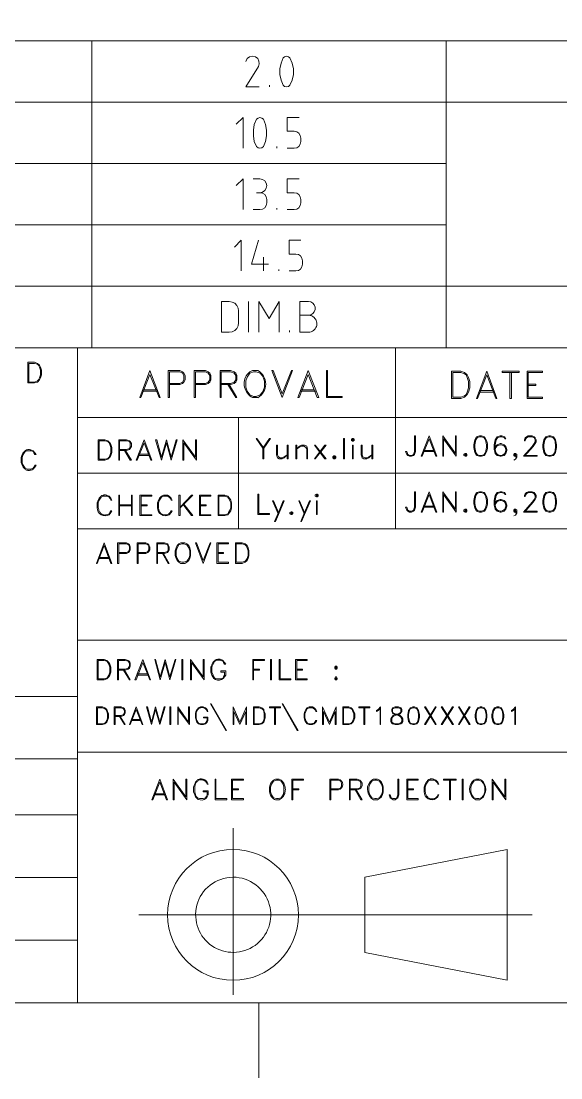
# Model space of a CAD drawing. Header units: inches. Extents: x 0 to 16.2, y 0 to 11.4.
# Drawn here: x 11.282 to 12.809, y 0.058 to 3.044 of the extents above; entities that cross this region are included whole.
import ezdxf

# ---------------------------------------------------------------- set-up
doc = ezdxf.new("R2010")
doc.units = ezdxf.units.IN
doc.header["$MEASUREMENT"] = 0
doc.layers.add('Color-7-Line_Weight-20', color=7, linetype='Continuous', lineweight=20)

msp = doc.modelspace()

# ---------------------------------------------------------------- linework, layer by layer
at = {"layer": 'Color-7-Line_Weight-20', "linetype": 'Continuous'}
for p, q in [((11.4825, 2.1208), (11.4825, 2.9883)), ((12.4842, 2.1208), (12.4842, 2.9883)), ((11.985, 2.8583), (11.985, 2.8633)), ((15.8942, 2.815), (9.8642, 2.815)), ((12.0058, 2.685), (12.0058, 2.69)), ((12.4842, 2.6417), (9.8642, 2.6417)), ((12.0058, 2.5117), (12.0058, 2.5158)), ((12.4842, 2.4683), (9.8642, 2.4683)), ((11.9675, 2.3767), (11.9675, 2.3383)), ((12.0108, 2.3383), (12.0108, 2.3425)), ((15.8942, 2.295), (9.8642, 2.295)), ((11.9258, 2.165), (11.9258, 2.2517)), ((12.095, 2.2133), (12.1017, 2.2142)), ((12.0417, 2.165), (12.0417, 2.17)), ((15.8942, 2.1208), (9.8658, 2.1208)), ((11.4417, 2.1208), (11.4417, 0.2692)), ((12.3417, 2.1208), (12.3417, 1.6092)), ((11.6283, 2.0017), (11.665, 2.0017)), ((12.0758, 2.0017), (12.1125, 2.0017)), ((11.625, 1.9983), (11.6683, 1.9983)), ((11.9367, 1.98), (11.9517, 1.98)), ((12.0725, 1.9983), (12.1167, 1.9983)), ((12.5775, 1.9958), (12.6208, 1.9958)), ((12.5808, 2), (12.6175, 2)), ((12.9392, 1.9242), (11.4417, 1.9242)), ((11.8967, 1.9242), (11.8967, 1.6092)), ((12.42, 1.8275), (12.4525, 1.8275)), ((12.4225, 1.8308), (12.45, 1.8308)), ((11.6133, 1.8167), (11.6458, 1.8167)), ((11.6158, 1.82), (11.6433, 1.82)), ((12.9392, 1.7667), (11.4417, 1.7667)), ((11.5608, 1.6767), (11.5942, 1.6767)), ((11.5608, 1.6742), (11.5942, 1.6742)), ((12.4225, 1.6733), (12.45, 1.6733)), ((12.42, 1.67), (12.4525, 1.67)), ((12.9392, 1.6092), (11.4417, 1.6092)), ((11.5, 1.5258), (11.5333, 1.5258)), ((11.5033, 1.5283), (11.5308, 1.5283)), ((12.9392, 1.2942), (11.4417, 1.2942)), ((11.61, 1.1958), (11.6433, 1.1958)), ((11.6125, 1.1992), (11.64, 1.1992)), ((11.4417, 1.1358), (9.8658, 1.1358)), ((11.5933, 1.0675), (11.6217, 1.0675)), ((11.5958, 1.07), (11.62, 1.07)), ((12.3308, 1.0625), (12.3375, 1.0583)), ((12.3517, 1.0583), (12.3592, 1.0625)), ((11.4417, 0.9592), (9.8658, 0.9592)), ((12.9392, 0.9783), (11.4417, 0.9783)), ((12.18, 0.8717), (12.1583, 0.8717)), ((11.6575, 0.8575), (11.69, 0.8575)), ((11.66, 0.86), (11.6875, 0.86)), ((11.4417, 0.8008), (9.8658, 0.8008)), ((11.4417, 0.6242), (9.8658, 0.6242)), ((11.4417, 0.4467), (9.8658, 0.4467)), ((11.9542, 0.2692), (11.9542, 0.0575))]:
    msp.add_line(p, q, dxfattribs=at)
for points in [[(15.8942, 0.2692), (15.8942, 11.1742), (0.25, 11.1742), (0.25, 0.2692)], [(12.0175, 2.8775), (12.0142, 2.8933), (12.0142, 2.9092), (12.0175, 2.925), (12.0233, 2.94), (12.0275, 2.9433), (12.0333, 2.945), (12.0383, 2.9433), (12.0425, 2.94), (12.0492, 2.925), (12.0525, 2.9092), (12.0525, 2.8933), (12.0492, 2.8775), (12.0425, 2.8633), (12.0383, 2.8592), (12.0333, 2.8583), (12.0275, 2.8592), (12.0233, 2.8633)], [(11.9417, 2.7042), (11.9392, 2.72), (11.9392, 2.7358), (11.9417, 2.7517), (11.9483, 2.7667), (11.9525, 2.77), (11.9575, 2.7717), (11.9633, 2.77), (11.9675, 2.7667), (11.9733, 2.7517), (11.9767, 2.7358), (11.9767, 2.72), (11.9733, 2.7042), (11.9675, 2.69), (11.9633, 2.6858), (11.9575, 2.685), (11.9525, 2.6858), (11.9483, 2.69)], [(11.8492, 2.165), (11.8708, 2.165), (11.8792, 2.1658), (11.8867, 2.17), (11.8925, 2.1758), (11.8958, 2.1833), (11.8975, 2.1917), (11.8975, 2.225), (11.8958, 2.2333), (11.8925, 2.2408), (11.8867, 2.2467), (11.8792, 2.25), (11.8708, 2.2517), (11.8492, 2.2517)], [(11.3008, 2.0217), (11.32, 2.0217), (11.3283, 2.0242), (11.3342, 2.03), (11.3367, 2.0358), (11.34, 2.0442), (11.34, 2.0575), (11.3367, 2.0658), (11.3342, 2.0717), (11.3283, 2.0767), (11.32, 2.08), (11.3008, 2.08)], [(11.3042, 2.0242), (11.32, 2.0242), (11.3283, 2.0275), (11.3317, 2.03), (11.3342, 2.0358), (11.3367, 2.0442), (11.3367, 2.0575), (11.3342, 2.0658), (11.3317, 2.0717), (11.3283, 2.0742), (11.32, 2.0767), (11.3042, 2.0767)], [(11.6175, 1.98), (11.6467, 2.0567), (11.6758, 1.98), (11.6725, 1.98), (11.6467, 2.0458), (11.6208, 1.98)], [(11.995, 2.0567), (12.0208, 1.9908), (12.0467, 2.0567), (12.05, 2.0567), (12.0208, 1.98), (11.9917, 2.0567)], [(12.065, 1.98), (12.0942, 2.0567), (12.1242, 1.98), (12.12, 1.98), (12.0942, 2.0458), (12.0683, 1.98)], [(12.1492, 2.0567), (12.1492, 1.9833), (12.19, 1.9833), (12.19, 1.98), (12.1458, 1.98), (12.1458, 2.0567)], [(12.5, 1.9775), (12.5258, 1.9775), (12.5367, 1.9817), (12.5442, 1.9892), (12.5475, 1.9958), (12.5517, 2.0075), (12.5517, 2.0258), (12.5475, 2.0367), (12.5442, 2.0442), (12.5367, 2.0508), (12.5258, 2.055), (12.5, 2.055)], [(12.5033, 1.9817), (12.5258, 1.9817), (12.5367, 1.985), (12.5408, 1.9892), (12.5442, 1.9958), (12.5475, 2.0075), (12.5475, 2.0258), (12.5442, 2.0367), (12.5408, 2.0442), (12.5367, 2.0475), (12.5258, 2.0508), (12.5033, 2.0508)], [(12.57, 1.9775), (12.5992, 2.055), (12.6283, 1.9775), (12.625, 1.9775), (12.5992, 2.0442), (12.5733, 1.9775)], [(12.6908, 2.055), (12.6908, 2.0508), (12.6433, 2.0508), (12.6433, 2.055)], [(12.7567, 2.055), (12.7133, 2.055), (12.7133, 1.9775), (12.7567, 1.9775), (12.7567, 1.9817), (12.7167, 1.9817), (12.7167, 2.0508), (12.7567, 2.0508)], [(11.5, 1.8033), (11.5192, 1.8033), (11.5275, 1.8058), (11.5333, 1.8117), (11.5358, 1.8167), (11.5392, 1.825), (11.5392, 1.8392), (11.5358, 1.8475), (11.5333, 1.8525), (11.5275, 1.8583), (11.5192, 1.8608), (11.5, 1.8608)], [(11.5033, 1.8058), (11.5192, 1.8058), (11.5275, 1.8083), (11.5308, 1.8117), (11.5333, 1.8167), (11.5358, 1.825), (11.5358, 1.8392), (11.5333, 1.8475), (11.5308, 1.8525), (11.5275, 1.8558), (11.5192, 1.8583), (11.5033, 1.8583)], [(11.6075, 1.8033), (11.63, 1.8608), (11.6517, 1.8033), (11.6492, 1.8033), (11.63, 1.8525), (11.61, 1.8033)], [(11.6658, 1.8608), (11.6792, 1.8117), (11.6933, 1.8608), (11.7067, 1.8117), (11.7208, 1.8608), (11.7233, 1.8608), (11.7067, 1.8033), (11.6933, 1.8525), (11.6792, 1.8033), (11.6625, 1.8608)], [(11.74, 1.8033), (11.74, 1.8608), (11.7758, 1.8117), (11.7758, 1.8608), (11.7783, 1.8608), (11.7783, 1.8033), (11.7425, 1.8525), (11.7425, 1.8033)], [(11.9683, 1.8075), (11.9683, 1.8375), (11.9875, 1.865), (11.985, 1.865), (11.9658, 1.8375), (11.9658, 1.8075)], [(12.1942, 1.8075), (12.1967, 1.8075), (12.1967, 1.865), (12.1942, 1.865)], [(12.2167, 1.8625), (12.2167, 1.8592), (12.2192, 1.8567), (12.2217, 1.8567), (12.2242, 1.8592), (12.2242, 1.8625), (12.2217, 1.865), (12.2192, 1.865)], [(12.2217, 1.8592), (12.2217, 1.8625), (12.2192, 1.8625), (12.2192, 1.8592)], [(12.395, 1.8275), (12.3925, 1.8192), (12.3867, 1.8167), (12.3808, 1.8167), (12.3758, 1.8192), (12.3733, 1.8275), (12.37, 1.8275), (12.3733, 1.8192), (12.3758, 1.8167), (12.3808, 1.8142), (12.3867, 1.8142), (12.3925, 1.8167), (12.395, 1.8192), (12.3975, 1.8275), (12.3975, 1.8717), (12.395, 1.8717)], [(12.4142, 1.8142), (12.4367, 1.8717), (12.4583, 1.8142), (12.4558, 1.8142), (12.4367, 1.8633), (12.4167, 1.8142)], [(12.475, 1.8142), (12.475, 1.8717), (12.5108, 1.8225), (12.5108, 1.8717), (12.5133, 1.8717), (12.5133, 1.8142), (12.4775, 1.8633), (12.4775, 1.8142)], [(12.78, 1.8717), (12.775, 1.8717), (12.7667, 1.8692), (12.7608, 1.8608), (12.7583, 1.8467), (12.7583, 1.8392), (12.7608, 1.825), (12.7667, 1.8167), (12.775, 1.8142), (12.78, 1.8142), (12.7883, 1.8167), (12.7942, 1.825), (12.7967, 1.8392), (12.7967, 1.8467), (12.7942, 1.8608), (12.7883, 1.8692)], [(11.3242, 1.7892), (11.3208, 1.7833), (11.3158, 1.7775), (11.3132, 1.7762), (11.3106, 1.7753), (11.3082, 1.7746), (11.3058, 1.7743), (11.3036, 1.7742), (11.3014, 1.7743), (11.2994, 1.7747), (11.2975, 1.7754), (11.2957, 1.7762), (11.294, 1.7773), (11.2923, 1.7786), (11.2908, 1.78), (11.2894, 1.7816), (11.2881, 1.7834), (11.2869, 1.7853), (11.2858, 1.7874), (11.2849, 1.7896), (11.284, 1.7918), (11.2832, 1.7942), (11.2825, 1.7967), (11.2825, 1.8108), (11.285, 1.8192), (11.2861, 1.821), (11.2872, 1.8228), (11.2883, 1.8244), (11.2895, 1.826), (11.2907, 1.8273), (11.292, 1.8286), (11.2934, 1.8297), (11.2948, 1.8307), (11.2962, 1.8315), (11.2977, 1.8322), (11.2992, 1.8327), (11.3009, 1.8331), (11.3025, 1.8333), (11.3042, 1.8333), (11.306, 1.8332), (11.3079, 1.8329), (11.3098, 1.8325), (11.3117, 1.8318), (11.3137, 1.831), (11.3158, 1.83), (11.3208, 1.8242), (11.3242, 1.8192), (11.3208, 1.8192), (11.3183, 1.8242), (11.3158, 1.8275), (11.31, 1.83), (11.2992, 1.83), (11.2933, 1.8275), (11.2883, 1.8192), (11.285, 1.8108), (11.285, 1.7967), (11.2883, 1.7892), (11.2933, 1.7808), (11.2992, 1.7775), (11.31, 1.7775), (11.3158, 1.7808), (11.3183, 1.7833), (11.3208, 1.7892)], [(12.0042, 1.8183), (12.0075, 1.81), (12.0125, 1.8075), (12.0208, 1.8075), (12.0267, 1.81), (12.035, 1.8183), (12.0267, 1.8125), (12.0208, 1.81), (12.015, 1.81), (12.01, 1.8125), (12.0075, 1.8183), (12.0075, 1.8458), (12.0042, 1.8458)], [(12.035, 1.8075), (12.0375, 1.8075), (12.0375, 1.8458), (12.035, 1.8458)], [(12.0592, 1.8075), (12.0625, 1.8075), (12.0625, 1.8458), (12.0592, 1.8458)], [(12.0925, 1.8075), (12.09, 1.8075), (12.09, 1.835), (12.0867, 1.84), (12.0817, 1.8433), (12.0758, 1.8433), (12.07, 1.84), (12.0625, 1.835), (12.07, 1.8433), (12.0758, 1.8458), (12.0842, 1.8458), (12.09, 1.8433), (12.0925, 1.835)], [(12.1417, 1.8075), (12.145, 1.8075), (12.1142, 1.8458), (12.1117, 1.8458)], [(12.1417, 1.8458), (12.1117, 1.8075), (12.1142, 1.8075), (12.145, 1.8458)], [(12.2192, 1.8075), (12.2217, 1.8075), (12.2217, 1.8458), (12.2192, 1.8458)], [(12.2442, 1.8183), (12.2467, 1.81), (12.2517, 1.8075), (12.26, 1.8075), (12.2658, 1.81), (12.2742, 1.8183), (12.2658, 1.8125), (12.26, 1.81), (12.255, 1.81), (12.2492, 1.8125), (12.2467, 1.8183), (12.2467, 1.8458), (12.2442, 1.8458)], [(12.2742, 1.8075), (12.2767, 1.8075), (12.2767, 1.8458), (12.2742, 1.8458)], [(12.535, 1.8192), (12.535, 1.8167), (12.5383, 1.8142), (12.5408, 1.8142), (12.5433, 1.8167), (12.5433, 1.8192), (12.5408, 1.8225), (12.5383, 1.8225)], [(12.1642, 1.8125), (12.1642, 1.81), (12.1667, 1.8075), (12.1692, 1.8075), (12.1725, 1.81), (12.1725, 1.8125), (12.1692, 1.8158), (12.1667, 1.8158)], [(12.1692, 1.81), (12.1692, 1.8125), (12.1667, 1.8125), (12.1667, 1.81)], [(12.5408, 1.8167), (12.5408, 1.8192), (12.5383, 1.8192), (12.5383, 1.8167)], [(12.6808, 1.8167), (12.6808, 1.8192), (12.6783, 1.8192), (12.6783, 1.8167)], [(11.5583, 1.6467), (11.5608, 1.6467), (11.5608, 1.7042), (11.5583, 1.7042)], [(11.5942, 1.6467), (11.5967, 1.6467), (11.5967, 1.7042), (11.5942, 1.7042)], [(11.6517, 1.7042), (11.6183, 1.7042), (11.6183, 1.6467), (11.6517, 1.6467), (11.6517, 1.6492), (11.6217, 1.6492), (11.6217, 1.7017), (11.6517, 1.7017)], [(11.7283, 1.6467), (11.7317, 1.6467), (11.7317, 1.7042), (11.7283, 1.7042)], [(11.8192, 1.7042), (11.7867, 1.7042), (11.7867, 1.6467), (11.8192, 1.6467), (11.8192, 1.6492), (11.7892, 1.6492), (11.7892, 1.7017), (11.8192, 1.7017)], [(11.8392, 1.6467), (11.8583, 1.6467), (11.8667, 1.6492), (11.8717, 1.655), (11.875, 1.66), (11.8775, 1.6683), (11.8775, 1.6825), (11.875, 1.69), (11.8717, 1.6958), (11.8667, 1.7017), (11.8583, 1.7042), (11.8392, 1.7042)], [(11.955, 1.7075), (11.955, 1.6525), (11.985, 1.6525), (11.985, 1.65), (11.9517, 1.65), (11.9517, 1.7075)], [(12.1142, 1.705), (12.1142, 1.7017), (12.1175, 1.6992), (12.12, 1.6992), (12.1225, 1.7017), (12.1225, 1.705), (12.12, 1.7075), (12.1175, 1.7075)], [(12.12, 1.7017), (12.12, 1.705), (12.1175, 1.705), (12.1175, 1.7017)], [(12.395, 1.67), (12.3925, 1.6617), (12.3867, 1.6592), (12.3808, 1.6592), (12.3758, 1.6617), (12.3733, 1.67), (12.37, 1.67), (12.3733, 1.6617), (12.3758, 1.6592), (12.3808, 1.6567), (12.3867, 1.6567), (12.3925, 1.6592), (12.395, 1.6617), (12.3975, 1.67), (12.3975, 1.7142), (12.395, 1.7142)], [(12.4142, 1.6567), (12.4367, 1.7142), (12.4583, 1.6567), (12.4558, 1.6567), (12.4367, 1.7058), (12.4167, 1.6567)], [(12.475, 1.6567), (12.475, 1.7142), (12.5108, 1.665), (12.5108, 1.7142), (12.5133, 1.7142), (12.5133, 1.6567), (12.4775, 1.7058), (12.4775, 1.6567)], [(12.78, 1.7142), (12.775, 1.7142), (12.7667, 1.7117), (12.7608, 1.7033), (12.7583, 1.6892), (12.7583, 1.6808), (12.7608, 1.6675), (12.7667, 1.6592), (12.775, 1.6567), (12.78, 1.6567), (12.7883, 1.6592), (12.7942, 1.6675), (12.7967, 1.6808), (12.7967, 1.6892), (12.7942, 1.7033), (12.7883, 1.7117)], [(11.8417, 1.6492), (11.8583, 1.6492), (11.8667, 1.6517), (11.8692, 1.655), (11.8717, 1.66), (11.875, 1.6683), (11.875, 1.6825), (11.8717, 1.69), (11.8692, 1.6958), (11.8667, 1.6983), (11.8583, 1.7017), (11.8417, 1.7017)], [(12.1175, 1.65), (12.12, 1.65), (12.12, 1.6883), (12.1175, 1.6883)], [(12.0425, 1.655), (12.0425, 1.6525), (12.0458, 1.65), (12.0483, 1.65), (12.0508, 1.6525), (12.0508, 1.655), (12.0483, 1.6575), (12.0458, 1.6575)], [(12.0483, 1.6525), (12.0483, 1.655), (12.0458, 1.655), (12.0458, 1.6525)], [(12.535, 1.6617), (12.535, 1.6592), (12.5383, 1.6567), (12.5408, 1.6567), (12.5433, 1.6592), (12.5433, 1.6617), (12.5408, 1.665), (12.5383, 1.665)], [(12.5408, 1.6592), (12.5408, 1.6617), (12.5383, 1.6617), (12.5383, 1.6592)], [(12.6808, 1.6592), (12.6808, 1.6617), (12.6783, 1.6617), (12.6783, 1.6592)], [(11.495, 1.5117), (11.5167, 1.57), (11.5392, 1.5117), (11.5358, 1.5117), (11.5167, 1.5617), (11.4975, 1.5117)], [(11.7283, 1.5667), (11.7233, 1.5617), (11.7208, 1.5558), (11.7175, 1.5475), (11.7175, 1.5342), (11.7208, 1.5258), (11.7233, 1.52), (11.7283, 1.515), (11.7342, 1.5117), (11.745, 1.5117), (11.7508, 1.515), (11.7567, 1.52), (11.7592, 1.5258), (11.7617, 1.5342), (11.7617, 1.5475), (11.7592, 1.5558), (11.7567, 1.5617), (11.7508, 1.5667), (11.745, 1.57), (11.7342, 1.57)], [(11.7592, 1.5475), (11.7567, 1.5558), (11.7508, 1.5642), (11.7425, 1.5667), (11.7367, 1.5667), (11.7283, 1.5642), (11.7233, 1.5558), (11.7208, 1.5475), (11.7208, 1.5342), (11.7233, 1.5258), (11.7283, 1.5175), (11.7367, 1.515), (11.7425, 1.515), (11.7508, 1.5175), (11.7567, 1.5258), (11.7592, 1.5342)], [(11.7783, 1.57), (11.7975, 1.52), (11.8167, 1.57), (11.8192, 1.57), (11.7975, 1.5117), (11.7758, 1.57)], [(11.8692, 1.57), (11.8358, 1.57), (11.8358, 1.5117), (11.8692, 1.5117), (11.8692, 1.515), (11.8392, 1.515), (11.8392, 1.5667), (11.8692, 1.5667)], [(11.8883, 1.5117), (11.9075, 1.5117), (11.9158, 1.515), (11.9217, 1.52), (11.9242, 1.5258), (11.9267, 1.5342), (11.9267, 1.5475), (11.9242, 1.5558), (11.9217, 1.5617), (11.9158, 1.5667), (11.9075, 1.57), (11.8883, 1.57)], [(11.8908, 1.515), (11.9075, 1.515), (11.9158, 1.5175), (11.9183, 1.52), (11.9217, 1.5258), (11.9242, 1.5342), (11.9242, 1.5475), (11.9217, 1.5558), (11.9183, 1.5617), (11.9158, 1.5642), (11.9075, 1.5667), (11.8908, 1.5667)], [(11.4975, 1.1825), (11.5167, 1.1825), (11.525, 1.185), (11.53, 1.1908), (11.5333, 1.1958), (11.5358, 1.2042), (11.5358, 1.2183), (11.5333, 1.2267), (11.53, 1.2317), (11.525, 1.2375), (11.5167, 1.24), (11.4975, 1.24)], [(11.5, 1.185), (11.5167, 1.185), (11.525, 1.1875), (11.5275, 1.1908), (11.53, 1.1958), (11.5333, 1.2042), (11.5333, 1.2183), (11.53, 1.2267), (11.5275, 1.2317), (11.525, 1.235), (11.5167, 1.2375), (11.5, 1.2375)], [(11.6042, 1.1825), (11.6267, 1.24), (11.6483, 1.1825), (11.6458, 1.1825), (11.6267, 1.2317), (11.6075, 1.1825)], [(11.6625, 1.24), (11.6758, 1.1908), (11.69, 1.24), (11.7033, 1.1908), (11.7175, 1.24), (11.72, 1.24), (11.7033, 1.1825), (11.69, 1.2317), (11.6758, 1.1825), (11.66, 1.24)], [(11.7367, 1.1825), (11.7392, 1.1825), (11.7392, 1.24), (11.7367, 1.24)], [(11.7617, 1.1825), (11.7617, 1.24), (11.7975, 1.1908), (11.7975, 1.24), (11.8, 1.24), (11.8, 1.1825), (11.7642, 1.2317), (11.7642, 1.1825)], [(11.9375, 1.1825), (11.9375, 1.24), (11.9708, 1.24), (11.9708, 1.2375), (11.94, 1.2375), (11.94, 1.1825)], [(11.9875, 1.1825), (11.99, 1.1825), (11.99, 1.24), (11.9875, 1.24)], [(12.015, 1.24), (12.015, 1.185), (12.045, 1.185), (12.045, 1.1825), (12.0117, 1.1825), (12.0117, 1.24)], [(12.0917, 1.24), (12.0583, 1.24), (12.0583, 1.1825), (12.0917, 1.1825), (12.0917, 1.185), (12.0617, 1.185), (12.0617, 1.2375), (12.0917, 1.2375)], [(12.1692, 1.2183), (12.1692, 1.215), (12.1717, 1.2125), (12.1742, 1.2125), (12.1767, 1.215), (12.1767, 1.2183), (12.1742, 1.2208), (12.1717, 1.2208)], [(12.1742, 1.215), (12.1742, 1.2183), (12.1717, 1.2183), (12.1717, 1.215)], [(12.1692, 1.1875), (12.1692, 1.185), (12.1717, 1.1825), (12.1742, 1.1825), (12.1767, 1.185), (12.1767, 1.1875), (12.1742, 1.1908), (12.1717, 1.1908)], [(12.1742, 1.185), (12.1742, 1.1875), (12.1717, 1.1875), (12.1717, 1.185)], [(11.4958, 1.0558), (11.5125, 1.0558), (11.5192, 1.0583), (11.5242, 1.0625), (11.5267, 1.0675), (11.5292, 1.075), (11.5292, 1.0867), (11.5267, 1.0933), (11.5242, 1.0983), (11.5192, 1.1033), (11.5125, 1.1058), (11.4958, 1.1058)], [(11.5883, 1.0558), (11.6075, 1.1058), (11.6267, 1.0558), (11.6242, 1.0558), (11.6075, 1.0983), (11.5908, 1.0558)], [(11.6392, 1.1058), (11.6508, 1.0625), (11.6625, 1.1058), (11.6742, 1.0625), (11.6867, 1.1058), (11.6892, 1.1058), (11.6742, 1.0558), (11.6625, 1.0983), (11.6508, 1.0558), (11.6367, 1.1058)], [(11.7033, 1.0558), (11.7058, 1.0558), (11.7058, 1.1058), (11.7033, 1.1058)], [(11.725, 1.0558), (11.725, 1.1058), (11.7558, 1.0625), (11.7558, 1.1058), (11.7583, 1.1058), (11.7583, 1.0558), (11.7267, 1.0983), (11.7267, 1.0558)], [(11.7983, 1.0767), (11.7983, 1.075), (11.8083, 1.075), (11.8083, 1.0675), (11.8058, 1.0625), (11.8033, 1.06), (11.7983, 1.0583), (11.7892, 1.0583), (11.7842, 1.06), (11.7817, 1.0625), (11.7792, 1.0675), (11.7775, 1.075), (11.7775, 1.0867), (11.7778, 1.0888), (11.7782, 1.0908), (11.7788, 1.0927), (11.7795, 1.0944), (11.7803, 1.0961), (11.7813, 1.0976), (11.7823, 1.099), (11.7835, 1.1002), (11.7848, 1.1013), (11.7862, 1.1022), (11.7876, 1.1029), (11.7892, 1.1035), (11.7908, 1.1038), (11.7924, 1.104), (11.7942, 1.104), (11.7959, 1.1038), (11.7977, 1.1034), (11.7996, 1.1028), (11.8014, 1.1019), (11.8033, 1.1008), (11.8058, 1.0983), (11.8083, 1.0933), (11.8108, 1.0933), (11.8083, 1.0983), (11.8033, 1.1033), (11.8011, 1.1045), (11.799, 1.1054), (11.7969, 1.1061), (11.7949, 1.1064), (11.793, 1.1065), (11.7911, 1.1064), (11.7894, 1.106), (11.7877, 1.1055), (11.7861, 1.1047), (11.7846, 1.1037), (11.7832, 1.1026), (11.7819, 1.1013), (11.7807, 1.0998), (11.7796, 1.0983), (11.7786, 1.0966), (11.7777, 1.0947), (11.7768, 1.0928), (11.7761, 1.0908), (11.7755, 1.0888), (11.775, 1.0867), (11.775, 1.075), (11.7792, 1.0625), (11.7842, 1.0583), (11.7892, 1.0558), (11.7983, 1.0558), (11.8033, 1.0583), (11.8083, 1.0625), (11.8108, 1.0675), (11.8108, 1.0767)], [(11.8633, 1.0392), (11.82, 1.115), (11.8175, 1.115), (11.8608, 1.0392)], [(11.8817, 1.0558), (11.8817, 1.1058), (11.9008, 1.0625), (11.92, 1.1058), (11.92, 1.0558), (11.9175, 1.0558), (11.9175, 1.0933), (11.9008, 1.0558), (11.8842, 1.0933), (11.8842, 1.0558)], [(11.9392, 1.0558), (11.9558, 1.0558), (11.9633, 1.0583), (11.9683, 1.0625), (11.9725, 1.075), (11.9725, 1.0867), (11.97, 1.0933), (11.9683, 1.0983), (11.9633, 1.1033), (11.9558, 1.1058), (11.9392, 1.1058)], [(12.0158, 1.1058), (12.0158, 1.1033), (11.985, 1.1033), (11.985, 1.1058)], [(12.0658, 1.0392), (12.0225, 1.115), (12.0208, 1.115), (12.0633, 1.0392)], [(12.1158, 1.0933), (12.1133, 1.0983), (12.1108, 1.1008), (12.1067, 1.1033), (12.0967, 1.1033), (12.0917, 1.1008), (12.0875, 1.0933), (12.085, 1.0867), (12.085, 1.075), (12.0856, 1.0727), (12.0862, 1.0706), (12.0869, 1.0686), (12.0876, 1.0668), (12.0883, 1.0652), (12.0891, 1.0637), (12.09, 1.0624), (12.091, 1.0612), (12.092, 1.0602), (12.0931, 1.0594), (12.0944, 1.0587), (12.0957, 1.0582), (12.0971, 1.0578), (12.0987, 1.0577), (12.1004, 1.0576), (12.1022, 1.0578), (12.1041, 1.0581), (12.1062, 1.0586), (12.1084, 1.0592), (12.1108, 1.06), (12.1133, 1.0625), (12.1158, 1.0675), (12.1183, 1.0675), (12.1158, 1.0625), (12.1108, 1.0583), (12.1067, 1.0558), (12.0967, 1.0558), (12.0917, 1.0583), (12.0875, 1.0625), (12.085, 1.0675), (12.0825, 1.075), (12.0825, 1.0867), (12.085, 1.0933), (12.0875, 1.0983), (12.0917, 1.1033), (12.0967, 1.1058), (12.1067, 1.1058), (12.1108, 1.1033), (12.1158, 1.0983), (12.1183, 1.0933)], [(12.135, 1.0558), (12.135, 1.1058), (12.1542, 1.0625), (12.1733, 1.1058), (12.1733, 1.0558), (12.1708, 1.0558), (12.1708, 1.0933), (12.1542, 1.0558), (12.1375, 1.0933), (12.1375, 1.0558)], [(12.1925, 1.0558), (12.2092, 1.0558), (12.2158, 1.0583), (12.2208, 1.0625), (12.2233, 1.0675), (12.2258, 1.075), (12.2258, 1.0867), (12.2233, 1.0933), (12.2208, 1.0983), (12.2158, 1.1033), (12.2092, 1.1058), (12.1925, 1.1058)], [(12.2683, 1.1058), (12.2683, 1.1033), (12.2375, 1.1033), (12.2375, 1.1058)], [(12.2992, 1.0558), (12.2975, 1.0558), (12.2975, 1.1008), (12.2925, 1.0958), (12.2875, 1.0933), (12.2875, 1.0958), (12.2925, 1.0983), (12.2992, 1.1058)], [(12.4017, 1.1033), (12.395, 1.1058), (12.39, 1.1058), (12.3833, 1.1033), (12.3783, 1.0958), (12.3758, 1.0842), (12.3758, 1.0767), (12.3783, 1.065), (12.3833, 1.0583), (12.39, 1.0558), (12.395, 1.0558), (12.4017, 1.0583), (12.4067, 1.065), (12.4092, 1.0767), (12.4092, 1.0842), (12.4067, 1.0958)], [(12.4542, 1.0558), (12.4567, 1.0558), (12.4258, 1.1058), (12.4233, 1.1058)], [(12.4542, 1.1058), (12.4233, 1.0558), (12.4258, 1.0558), (12.4567, 1.1058)], [(12.5025, 1.0558), (12.505, 1.0558), (12.4733, 1.1058), (12.4708, 1.1058)], [(12.5025, 1.1058), (12.4708, 1.0558), (12.4733, 1.0558), (12.505, 1.1058)], [(12.55, 1.0558), (12.5525, 1.0558), (12.5217, 1.1058), (12.5192, 1.1058)], [(12.55, 1.1058), (12.5192, 1.0558), (12.5217, 1.0558), (12.5525, 1.1058)], [(12.5925, 1.1033), (12.5858, 1.1058), (12.5808, 1.1058), (12.5742, 1.1033), (12.5692, 1.0958), (12.5667, 1.0842), (12.5667, 1.0767), (12.5692, 1.065), (12.5742, 1.0583), (12.5808, 1.0558), (12.5858, 1.0558), (12.5925, 1.0583), (12.5975, 1.065), (12.6, 1.0767), (12.6, 1.0842), (12.5975, 1.0958)], [(12.6408, 1.1033), (12.6333, 1.1058), (12.6283, 1.1058), (12.6217, 1.1033), (12.6167, 1.0958), (12.6142, 1.0842), (12.6142, 1.0767), (12.6167, 1.065), (12.6217, 1.0583), (12.6283, 1.0558), (12.6333, 1.0558), (12.6408, 1.0583), (12.645, 1.065), (12.6475, 1.0767), (12.6475, 1.0842), (12.645, 1.0958)], [(12.6808, 1.0558), (12.6792, 1.0558), (12.6792, 1.1008), (12.6742, 1.0958), (12.6692, 1.0933), (12.6692, 1.0958), (12.6742, 1.0983), (12.6808, 1.1058)], [(11.4983, 1.0583), (11.5125, 1.0583), (11.5192, 1.06), (11.5217, 1.0625), (11.5242, 1.0675), (11.5267, 1.075), (11.5267, 1.0867), (11.5242, 1.0933), (11.5217, 1.0983), (11.5192, 1.1008), (11.5125, 1.1033), (11.4983, 1.1033)], [(11.9417, 1.0583), (11.9558, 1.0583), (11.9633, 1.06), (11.9658, 1.0625), (11.9683, 1.0675), (11.97, 1.075), (11.97, 1.0867), (11.9683, 1.0933), (11.9658, 1.0983), (11.9633, 1.1008), (11.9558, 1.1033), (11.9417, 1.1033)], [(12.1942, 1.0583), (12.2092, 1.0583), (12.2158, 1.06), (12.2183, 1.0625), (12.2208, 1.0675), (12.2233, 1.075), (12.2233, 1.0867), (12.2208, 1.0933), (12.2183, 1.0983), (12.2158, 1.1008), (12.2092, 1.1033), (12.1942, 1.1033)], [(11.6517, 0.8433), (11.6742, 0.9017), (11.6958, 0.8433), (11.6933, 0.8433), (11.6742, 0.8933), (11.655, 0.8433)], [(11.7125, 0.8433), (11.7125, 0.9017), (11.7483, 0.8517), (11.7483, 0.9017), (11.7508, 0.9017), (11.7508, 0.8433), (11.715, 0.8933), (11.715, 0.8433)], [(11.8333, 0.9017), (11.8333, 0.8467), (11.8642, 0.8467), (11.8642, 0.8433), (11.8308, 0.8433), (11.8308, 0.9017)], [(11.9108, 0.9017), (11.8775, 0.9017), (11.8775, 0.8433), (11.9108, 0.8433), (11.9108, 0.8467), (11.88, 0.8467), (11.88, 0.8992), (11.9108, 0.8992)], [(12.0258, 0.8792), (12.0233, 0.8875), (12.0175, 0.8958), (12.01, 0.8992), (12.0042, 0.8992), (11.9958, 0.8958), (11.99, 0.8875), (11.9875, 0.8792), (11.9875, 0.8658), (11.99, 0.8575), (11.9958, 0.8492), (12.0042, 0.8467), (12.01, 0.8467), (12.0175, 0.8492), (12.0233, 0.8575), (12.0258, 0.8658)], [(12.0483, 0.8433), (12.0483, 0.9017), (12.0808, 0.9017), (12.0808, 0.8992), (12.0508, 0.8992), (12.0508, 0.8433)], [(12.2875, 0.8992), (12.2825, 0.8992), (12.2742, 0.8958), (12.2683, 0.8875), (12.2658, 0.8792), (12.2658, 0.8658), (12.2683, 0.8575), (12.2742, 0.8492), (12.2825, 0.8467), (12.2875, 0.8467), (12.2958, 0.8492), (12.3017, 0.8575), (12.3042, 0.8658), (12.3042, 0.8792), (12.3017, 0.8875), (12.2958, 0.8958)], [(12.3483, 0.8575), (12.345, 0.8492), (12.34, 0.8467), (12.3342, 0.8467), (12.3292, 0.8492), (12.3258, 0.8575), (12.3233, 0.8575), (12.3258, 0.8492), (12.3292, 0.8467), (12.3342, 0.8433), (12.34, 0.8433), (12.345, 0.8467), (12.3483, 0.8492), (12.3508, 0.8575), (12.3508, 0.9017), (12.3483, 0.9017)], [(12.4058, 0.9017), (12.3733, 0.9017), (12.3733, 0.8433), (12.4058, 0.8433), (12.4058, 0.8467), (12.3758, 0.8467), (12.3758, 0.8992), (12.4058, 0.8992)], [(12.5133, 0.9017), (12.5133, 0.8992), (12.4775, 0.8992), (12.4775, 0.9017)], [(12.53, 0.8433), (12.5325, 0.8433), (12.5325, 0.9017), (12.53, 0.9017)], [(12.615, 0.8433), (12.615, 0.9017), (12.6508, 0.8517), (12.6508, 0.9017), (12.6533, 0.9017), (12.6533, 0.8433), (12.6175, 0.8933), (12.6175, 0.8433)], [(12.6575, 0.5183), (12.6575, 0.3333), (12.2542, 0.4117), (12.2542, 0.625), (12.6575, 0.7033)]]:
    msp.add_lwpolyline(points, close=True, dxfattribs=at)
for points in [[(15.8942, 2.9883), (9.8642, 2.9883), (9.8642, 2.1208), (9.8642, 0.2692)], [(11.9558, 2.8583), (11.9175, 2.8583), (11.9533, 2.9158), (11.9558, 2.9233), (11.955, 2.9308), (11.9517, 2.9383), (11.945, 2.9433), (11.9367, 2.945), (11.9283, 2.9433), (11.9217, 2.9383), (11.9175, 2.93)], [(11.8908, 2.7525), (11.91, 2.7717), (11.91, 2.685)], [(12.0683, 2.7717), (12.035, 2.7717), (12.035, 2.7333), (12.0542, 2.7333), (12.0617, 2.7317), (12.0675, 2.7275), (12.0717, 2.7208), (12.0733, 2.7133), (12.0733, 2.7042), (12.0717, 2.6967), (12.0675, 2.69), (12.0617, 2.6858), (12.0542, 2.685), (12.035, 2.685)], [(11.8908, 2.5792), (11.91, 2.5983), (11.91, 2.5117)], [(11.9483, 2.5592), (11.9575, 2.5592), (11.965, 2.5608), (11.9717, 2.565), (11.9758, 2.5717), (11.9775, 2.5792), (11.9758, 2.5858), (11.9717, 2.5925), (11.965, 2.5967), (11.9575, 2.5983), (11.9383, 2.5983)], [(12.0683, 2.5983), (12.035, 2.5983), (12.035, 2.5592), (12.0542, 2.5592), (12.0617, 2.5583), (12.0675, 2.5542), (12.0717, 2.5475), (12.0733, 2.54), (12.0733, 2.5308), (12.0717, 2.5233), (12.0675, 2.5167), (12.0617, 2.5125), (12.0542, 2.5117), (12.035, 2.5117)], [(11.9575, 2.5592), (11.965, 2.5583), (11.9717, 2.5542), (11.9758, 2.5475), (11.9775, 2.54), (11.9775, 2.5308), (11.9758, 2.5233), (11.9717, 2.5167), (11.965, 2.5125), (11.9575, 2.5117), (11.9383, 2.5117)], [(11.8858, 2.405), (11.905, 2.425), (11.905, 2.3383)], [(11.9533, 2.425), (11.9342, 2.3575), (11.9817, 2.3575)], [(12.0733, 2.425), (12.04, 2.425), (12.04, 2.3858), (12.0592, 2.3858), (12.0667, 2.385), (12.0725, 2.3808), (12.0767, 2.3742), (12.0783, 2.3667), (12.0783, 2.3575), (12.0767, 2.35), (12.0725, 2.3433), (12.0667, 2.3392), (12.0592, 2.3383), (12.04, 2.3383)], [(11.955, 2.165), (11.955, 2.2517), (11.9842, 2.2033), (12.0125, 2.2517), (12.0125, 2.165)], [(12.095, 2.2517), (12.0708, 2.2517), (12.0708, 2.165), (12.095, 2.165), (12.0992, 2.1654), (12.103, 2.1664), (12.1064, 2.1679), (12.1095, 2.1698), (12.1121, 2.1722), (12.1143, 2.1749), (12.1161, 2.1778), (12.1174, 2.181), (12.1183, 2.1843), (12.1187, 2.1877), (12.1187, 2.1911), (12.1181, 2.1945), (12.1171, 2.1978), (12.1155, 2.201), (12.1135, 2.2039), (12.1109, 2.2066), (12.1077, 2.2089), (12.1041, 2.2109), (12.0998, 2.2124), (12.095, 2.2133), (12.0708, 2.2133)], [(11.7017, 2.0167), (11.7308, 2.0167), (11.7383, 2.02), (11.7425, 2.0242), (11.7458, 2.0308), (11.7458, 2.0425), (11.7425, 2.0492), (11.7383, 2.0533), (11.7308, 2.0567), (11.6983, 2.0567), (11.6983, 1.98), (11.7017, 1.98), (11.7017, 2.0533), (11.7308, 2.0533), (11.7383, 2.0492), (11.7425, 2.0425), (11.7425, 2.0308), (11.7383, 2.0242), (11.7308, 2.02), (11.7017, 2.02)], [(11.775, 2.0167), (11.8042, 2.0167), (11.8117, 2.02), (11.8158, 2.0242), (11.8192, 2.0308), (11.8192, 2.0425), (11.8158, 2.0492), (11.8117, 2.0533), (11.8042, 2.0567), (11.7717, 2.0567), (11.7717, 1.98), (11.775, 1.98), (11.775, 2.0533), (11.8042, 2.0533), (11.8117, 2.0492), (11.8158, 2.0425), (11.8158, 2.0308), (11.8117, 2.0242), (11.8042, 2.02), (11.775, 2.02)], [(11.8483, 2.0167), (11.8742, 2.0167), (11.885, 2.02), (11.8892, 2.0242), (11.8925, 2.0308), (11.8925, 2.0425), (11.8892, 2.0492), (11.885, 2.0533), (11.8742, 2.0567), (11.845, 2.0567), (11.845, 1.98), (11.8483, 1.98), (11.8483, 2.0533), (11.8742, 2.0533), (11.885, 2.0492), (11.8892, 2.0425), (11.8892, 2.0308), (11.885, 2.0242), (11.8742, 2.02), (11.8483, 2.02)], [(11.9583, 2.0492), (11.9475, 2.0533), (11.94, 2.0533), (11.9292, 2.0492), (11.9217, 2.0383), (11.9183, 2.0275), (11.9183, 2.0092), (11.9217, 1.9983), (11.9292, 1.9875), (11.94, 1.9833), (11.9475, 1.9833), (11.9583, 1.9875)], [(11.9517, 2.0567), (11.9367, 2.0567), (11.9292, 2.0533), (11.9217, 2.0458)], [(12.6692, 2.0508), (12.6692, 1.9775), (12.665, 1.9775), (12.665, 2.0508)], [(11.8708, 2.0167), (11.8925, 1.98), (11.8892, 1.98), (11.8667, 2.0167)], [(12.7167, 2.0142), (12.7383, 2.0142), (12.7383, 2.0183), (12.7167, 2.0183)], [(11.5608, 1.8308), (11.58, 1.8308), (11.5883, 1.8333), (11.5908, 1.8367), (11.5942, 1.8417), (11.5942, 1.85), (11.5908, 1.8558), (11.5883, 1.8583), (11.58, 1.8608), (11.5583, 1.8608), (11.5583, 1.8033), (11.5608, 1.8033), (11.5608, 1.8583), (11.58, 1.8583), (11.5883, 1.8558), (11.5908, 1.85), (11.5908, 1.8417), (11.5883, 1.8367), (11.58, 1.8333), (11.5608, 1.8333)], [(11.9658, 1.8375), (11.9467, 1.865), (11.9492, 1.865), (11.9683, 1.8375)], [(12.5933, 1.8692), (12.585, 1.8717), (12.5792, 1.8717), (12.5708, 1.8692), (12.5658, 1.8608), (12.5625, 1.8467), (12.5625, 1.8392), (12.5658, 1.825), (12.5708, 1.8167), (12.5792, 1.8142), (12.585, 1.8142), (12.5933, 1.8167)], [(12.5742, 1.8692), (12.5683, 1.8608), (12.5658, 1.8467), (12.5658, 1.8392), (12.5683, 1.825), (12.5742, 1.8167)], [(12.5933, 1.8667), (12.585, 1.8692), (12.5792, 1.8692), (12.5708, 1.8667)], [(12.59, 1.8167), (12.5958, 1.825), (12.5983, 1.8392), (12.5983, 1.8467), (12.5958, 1.8608), (12.59, 1.8692)], [(12.6233, 1.8417), (12.6292, 1.8467), (12.6375, 1.85), (12.64, 1.85), (12.6483, 1.8467), (12.6533, 1.8417), (12.6567, 1.8333), (12.6567, 1.8308), (12.6533, 1.8225), (12.6483, 1.8167), (12.64, 1.8142), (12.6375, 1.8142), (12.6292, 1.8167), (12.6233, 1.8225), (12.6208, 1.8333), (12.6208, 1.8467), (12.6233, 1.8608), (12.6292, 1.8692), (12.6375, 1.8717), (12.6425, 1.8717), (12.6508, 1.8692), (12.6533, 1.8633), (12.6508, 1.8633), (12.6483, 1.8692)], [(12.6317, 1.8692), (12.6258, 1.8608), (12.6233, 1.8467), (12.6233, 1.8333), (12.6258, 1.8225), (12.6342, 1.8167)], [(12.6508, 1.8667), (12.6425, 1.8692), (12.6375, 1.8692), (12.6292, 1.8667)], [(12.7058, 1.8167), (12.7417, 1.8167), (12.7417, 1.8142), (12.7033, 1.8142), (12.7283, 1.8417), (12.7333, 1.85), (12.7367, 1.855), (12.7367, 1.8608), (12.7333, 1.8667), (12.7283, 1.8692), (12.7167, 1.8692), (12.7117, 1.8667), (12.7083, 1.8608), (12.7083, 1.8583), (12.7058, 1.8583), (12.7058, 1.8608), (12.7083, 1.8667), (12.7117, 1.8692), (12.7167, 1.8717), (12.7283, 1.8717), (12.7333, 1.8692), (12.7367, 1.8667), (12.7392, 1.8608), (12.7392, 1.855), (12.7367, 1.85), (12.7308, 1.8417), (12.7058, 1.8142)], [(12.7692, 1.8692), (12.7642, 1.8608), (12.7608, 1.8467), (12.7608, 1.8392), (12.7642, 1.825), (12.7692, 1.8167)], [(12.7883, 1.8667), (12.78, 1.8692), (12.775, 1.8692), (12.7667, 1.8667)], [(12.7858, 1.8167), (12.7917, 1.825), (12.7942, 1.8392), (12.7942, 1.8467), (12.7917, 1.8608), (12.7858, 1.8692)], [(11.5775, 1.8308), (11.5942, 1.8033), (11.5908, 1.8033), (11.575, 1.8308)], [(12.6533, 1.8358), (12.6483, 1.8442), (12.64, 1.8467), (12.6375, 1.8467), (12.6292, 1.8442), (12.6233, 1.8358)], [(12.6342, 1.8467), (12.6258, 1.8417), (12.6233, 1.8333)], [(12.6233, 1.8275), (12.6292, 1.8192), (12.6375, 1.8167), (12.64, 1.8167), (12.6483, 1.8192), (12.6533, 1.8275)], [(12.6425, 1.8167), (12.6508, 1.8225), (12.6533, 1.8308), (12.6533, 1.8333), (12.6508, 1.8417), (12.6425, 1.8467)], [(12.6808, 1.8142), (12.6783, 1.8142), (12.6758, 1.8167), (12.6758, 1.8192), (12.6783, 1.8225), (12.6808, 1.8225), (12.6842, 1.8192), (12.6842, 1.8117)], [(12.5708, 1.8192), (12.5792, 1.8167), (12.585, 1.8167), (12.5933, 1.8192)], [(12.6808, 1.8058), (12.6842, 1.8167), (12.6808, 1.8142), (12.6842, 1.8117), (12.6808, 1.8058), (12.6758, 1.8033)], [(12.7667, 1.8192), (12.775, 1.8167), (12.78, 1.8167), (12.7883, 1.8192)], [(11.4975, 1.6683), (11.4975, 1.6825), (11.5, 1.69), (11.5009, 1.692), (11.5019, 1.6939), (11.503, 1.6956), (11.5041, 1.6972), (11.5054, 1.6987), (11.5067, 1.7), (11.508, 1.7011), (11.5094, 1.7022), (11.5109, 1.703), (11.5125, 1.7038), (11.5141, 1.7043), (11.5157, 1.7047), (11.5174, 1.7049), (11.5192, 1.705), (11.521, 1.7049), (11.5229, 1.7046), (11.5248, 1.7041), (11.5268, 1.7035), (11.5288, 1.7027), (11.5308, 1.7017), (11.5358, 1.6958), (11.5392, 1.69), (11.5358, 1.69), (11.5333, 1.6958), (11.5308, 1.6983), (11.525, 1.7017), (11.5142, 1.7017), (11.5083, 1.6983), (11.5033, 1.69), (11.5, 1.6825), (11.5, 1.6683), (11.5008, 1.6659), (11.5016, 1.6636), (11.5024, 1.6615), (11.5033, 1.6595), (11.5043, 1.6576), (11.5053, 1.6559), (11.5064, 1.6543), (11.5076, 1.6529), (11.5089, 1.6517), (11.5103, 1.6506), (11.5117, 1.6497), (11.5133, 1.6491), (11.515, 1.6486), (11.5168, 1.6484), (11.5188, 1.6483), (11.5209, 1.6485), (11.5231, 1.6489), (11.5255, 1.6496), (11.5281, 1.6505), (11.5308, 1.6517), (11.5333, 1.655), (11.5358, 1.66), (11.5392, 1.66), (11.5358, 1.655), (11.5308, 1.6492)], [(11.6708, 1.6683), (11.6708, 1.6825), (11.6733, 1.69), (11.6792, 1.6983), (11.685, 1.7017), (11.6958, 1.7017), (11.7008, 1.6983), (11.7042, 1.6958), (11.7067, 1.69), (11.7092, 1.69), (11.7067, 1.6958), (11.7008, 1.7017), (11.6958, 1.7042), (11.685, 1.7042), (11.6792, 1.7017), (11.6733, 1.6958), (11.6708, 1.69), (11.6683, 1.6825), (11.6683, 1.6683)], [(11.7317, 1.6708), (11.7642, 1.7042), (11.7675, 1.7042), (11.7317, 1.6683)], [(12.5933, 1.7117), (12.585, 1.7142), (12.5792, 1.7142), (12.5708, 1.7117), (12.5658, 1.7033), (12.5625, 1.6892), (12.5625, 1.6808), (12.5658, 1.6675), (12.5708, 1.6592), (12.5792, 1.6567), (12.585, 1.6567), (12.5933, 1.6592)], [(12.5742, 1.7117), (12.5683, 1.7033), (12.5658, 1.6892), (12.5658, 1.6808), (12.5683, 1.6675), (12.5742, 1.6592)], [(12.5933, 1.7083), (12.585, 1.7117), (12.5792, 1.7117), (12.5708, 1.7083)], [(12.59, 1.6592), (12.5958, 1.6675), (12.5983, 1.6808), (12.5983, 1.6892), (12.5958, 1.7033), (12.59, 1.7117)], [(12.6233, 1.6842), (12.6292, 1.6892), (12.6375, 1.6925), (12.64, 1.6925), (12.6483, 1.6892), (12.6533, 1.6842), (12.6567, 1.6758), (12.6567, 1.6733), (12.6533, 1.665), (12.6483, 1.6592), (12.64, 1.6567), (12.6375, 1.6567), (12.6292, 1.6592), (12.6233, 1.665), (12.6208, 1.6758), (12.6208, 1.6892), (12.6233, 1.7033), (12.6292, 1.7117), (12.6375, 1.7142), (12.6425, 1.7142), (12.6508, 1.7117), (12.6533, 1.7058), (12.6508, 1.7058), (12.6483, 1.7117)], [(12.6317, 1.7117), (12.6258, 1.7033), (12.6233, 1.6892), (12.6233, 1.6758), (12.6258, 1.665), (12.6342, 1.6592)], [(12.6508, 1.7083), (12.6425, 1.7117), (12.6375, 1.7117), (12.6292, 1.7083)], [(12.7058, 1.6592), (12.7417, 1.6592), (12.7417, 1.6567), (12.7033, 1.6567), (12.7283, 1.6842), (12.7333, 1.6925), (12.7367, 1.6975), (12.7367, 1.7033), (12.7333, 1.7083), (12.7283, 1.7117), (12.7167, 1.7117), (12.7117, 1.7083), (12.7083, 1.7033), (12.7083, 1.7008), (12.7058, 1.7008), (12.7058, 1.7033), (12.7083, 1.7083), (12.7117, 1.7117), (12.7167, 1.7142), (12.7283, 1.7142), (12.7333, 1.7117), (12.7367, 1.7083), (12.7392, 1.7033), (12.7392, 1.6975), (12.7367, 1.6925), (12.7308, 1.6842), (12.7058, 1.6567)], [(12.7692, 1.7117), (12.7642, 1.7033), (12.7608, 1.6892), (12.7608, 1.6808), (12.7642, 1.6675), (12.7692, 1.6592)], [(12.7883, 1.7083), (12.78, 1.7117), (12.775, 1.7117), (12.7667, 1.7083)], [(12.7858, 1.6592), (12.7917, 1.6675), (12.7942, 1.6808), (12.7942, 1.6892), (12.7917, 1.7033), (12.7858, 1.7117)], [(11.6217, 1.6742), (11.6383, 1.6742), (11.6383, 1.6767), (11.6217, 1.6767)], [(11.7425, 1.6792), (11.7675, 1.6467), (11.7642, 1.6467), (11.74, 1.6792)], [(11.7892, 1.6742), (11.8058, 1.6742), (11.8058, 1.6767), (11.7892, 1.6767)], [(12.01, 1.65), (12.0267, 1.6883), (12.0233, 1.6883), (12.01, 1.655), (11.9992, 1.63), (12.0017, 1.63), (12.01, 1.65), (11.9933, 1.6883), (11.9958, 1.6883), (12.01, 1.655)], [(12.0842, 1.65), (12.1008, 1.6883), (12.0975, 1.6883), (12.0842, 1.655), (12.0733, 1.63), (12.0758, 1.63), (12.0842, 1.65), (12.0675, 1.6883), (12.07, 1.6883), (12.0842, 1.655)], [(12.6533, 1.6783), (12.6483, 1.6867), (12.64, 1.6892), (12.6375, 1.6892), (12.6292, 1.6867), (12.6233, 1.6783)], [(12.6342, 1.6892), (12.6258, 1.6842), (12.6233, 1.6758)], [(12.6425, 1.6592), (12.6508, 1.665), (12.6533, 1.6733), (12.6533, 1.6758), (12.6508, 1.6842), (12.6425, 1.6892)], [(11.7008, 1.6492), (11.7067, 1.655), (11.7092, 1.66), (11.7067, 1.66), (11.7042, 1.655)], [(12.5708, 1.6617), (12.5792, 1.6592), (12.585, 1.6592), (12.5933, 1.6617)], [(12.6233, 1.67), (12.6292, 1.6617), (12.6375, 1.6592), (12.64, 1.6592), (12.6483, 1.6617), (12.6533, 1.67)], [(12.6808, 1.6567), (12.6783, 1.6567), (12.6758, 1.6592), (12.6758, 1.6617), (12.6783, 1.665), (12.6808, 1.665), (12.6842, 1.6617), (12.6842, 1.6533)], [(12.6808, 1.6483), (12.6842, 1.6592), (12.6808, 1.6567), (12.6842, 1.6533), (12.6808, 1.6483), (12.6758, 1.6458)], [(12.7667, 1.6617), (12.775, 1.6592), (12.78, 1.6592), (12.7883, 1.6617)], [(11.5583, 1.5392), (11.58, 1.5392), (11.5858, 1.5425), (11.5883, 1.545), (11.5908, 1.55), (11.5908, 1.5583), (11.5883, 1.5642), (11.5858, 1.5667), (11.58, 1.57), (11.555, 1.57), (11.555, 1.5117), (11.5583, 1.5117), (11.5583, 1.5667), (11.58, 1.5667), (11.5858, 1.5642), (11.5883, 1.5583), (11.5883, 1.55), (11.5858, 1.545), (11.58, 1.5425), (11.5583, 1.5425)], [(11.6133, 1.5392), (11.635, 1.5392), (11.6408, 1.5425), (11.6433, 1.545), (11.6458, 1.55), (11.6458, 1.5583), (11.6433, 1.5642), (11.6408, 1.5667), (11.635, 1.57), (11.61, 1.57), (11.61, 1.5117), (11.6133, 1.5117), (11.6133, 1.5667), (11.635, 1.5667), (11.6408, 1.5642), (11.6433, 1.5583), (11.6433, 1.55), (11.6408, 1.545), (11.635, 1.5425), (11.6133, 1.5425)], [(11.6683, 1.5392), (11.6875, 1.5392), (11.6958, 1.5425), (11.6983, 1.545), (11.7008, 1.55), (11.7008, 1.5583), (11.6983, 1.5642), (11.6958, 1.5667), (11.6875, 1.57), (11.6658, 1.57), (11.6658, 1.5117), (11.6683, 1.5117), (11.6683, 1.5667), (11.6875, 1.5667), (11.6958, 1.5642), (11.6983, 1.5583), (11.6983, 1.55), (11.6958, 1.545), (11.6875, 1.5425), (11.6683, 1.5425)], [(11.685, 1.5392), (11.7008, 1.5117), (11.6983, 1.5117), (11.6817, 1.5392)], [(11.8392, 1.5392), (11.855, 1.5392), (11.855, 1.5425), (11.8392, 1.5425)], [(11.5575, 1.21), (11.5767, 1.21), (11.585, 1.2125), (11.5883, 1.215), (11.5908, 1.2208), (11.5908, 1.2292), (11.5883, 1.235), (11.585, 1.2375), (11.5767, 1.24), (11.555, 1.24), (11.555, 1.1825), (11.5575, 1.1825), (11.5575, 1.2375), (11.5767, 1.2375), (11.585, 1.235), (11.5883, 1.2292), (11.5883, 1.2208), (11.585, 1.215), (11.5767, 1.2125), (11.5575, 1.2125)], [(11.8575, 1.1908), (11.8608, 1.1958), (11.8608, 1.2075), (11.8467, 1.2075), (11.8467, 1.2042), (11.8575, 1.2042), (11.8575, 1.1958), (11.855, 1.1908), (11.8525, 1.1875), (11.8467, 1.185), (11.8358, 1.185), (11.83, 1.1875), (11.8275, 1.1908), (11.825, 1.1958), (11.8217, 1.2042), (11.8217, 1.2183), (11.8224, 1.2207), (11.8232, 1.223), (11.8241, 1.2252), (11.825, 1.2272), (11.8259, 1.2291), (11.827, 1.2308), (11.8281, 1.2324), (11.8293, 1.2338), (11.8305, 1.235), (11.8319, 1.2361), (11.8334, 1.2369), (11.8349, 1.2376), (11.8366, 1.238), (11.8385, 1.2383), (11.8404, 1.2383), (11.8425, 1.2382), (11.8448, 1.2377), (11.8472, 1.2371), (11.8498, 1.2362), (11.8525, 1.235), (11.855, 1.2317), (11.8575, 1.2267), (11.8608, 1.2267), (11.8575, 1.2317), (11.8525, 1.2375), (11.85, 1.2388), (11.8475, 1.2397), (11.8451, 1.2404), (11.8428, 1.2408), (11.8405, 1.2408), (11.8383, 1.2407), (11.8363, 1.2402), (11.8343, 1.2396), (11.8324, 1.2387), (11.8306, 1.2376), (11.8289, 1.2363), (11.8273, 1.2349), (11.8259, 1.2332), (11.8245, 1.2315), (11.8233, 1.2295), (11.8222, 1.2275), (11.8212, 1.2253), (11.8204, 1.2231), (11.8197, 1.2207), (11.8192, 1.2183), (11.8192, 1.2042), (11.8217, 1.1958)], [(11.5742, 1.21), (11.5908, 1.1825), (11.5883, 1.1825), (11.5717, 1.21)], [(11.94, 1.21), (11.9567, 1.21), (11.9567, 1.2125), (11.94, 1.2125)], [(12.0617, 1.21), (12.0783, 1.21), (12.0783, 1.2125), (12.0617, 1.2125)], [(11.5483, 1.0792), (11.565, 1.0792), (11.5717, 1.0817), (11.5742, 1.0842), (11.5767, 1.0892), (11.5767, 1.0958), (11.5742, 1.1008), (11.5717, 1.1033), (11.565, 1.1058), (11.5458, 1.1058), (11.5458, 1.0558), (11.5483, 1.0558), (11.5483, 1.1033), (11.565, 1.1033), (11.5717, 1.1008), (11.5742, 1.0958), (11.5742, 1.0892), (11.5717, 1.0842), (11.565, 1.0817), (11.5483, 1.0817)], [(12.335, 1.1033), (12.3325, 1.0983), (12.3325, 1.0933), (12.335, 1.0892), (12.34, 1.0867), (12.35, 1.0842), (12.3542, 1.0817), (12.3592, 1.0767), (12.3617, 1.0725), (12.3617, 1.065), (12.3592, 1.06), (12.3567, 1.0583), (12.35, 1.0558), (12.34, 1.0558), (12.3325, 1.0583), (12.3308, 1.06), (12.3283, 1.065), (12.3283, 1.0725), (12.3308, 1.0767), (12.335, 1.0817), (12.34, 1.0842), (12.335, 1.0867), (12.3325, 1.0892), (12.3308, 1.0933), (12.3308, 1.0983), (12.3325, 1.1033), (12.34, 1.1058), (12.35, 1.1058), (12.3567, 1.1033), (12.3592, 1.0983), (12.3592, 1.0933), (12.3567, 1.0892), (12.3542, 1.0867), (12.35, 1.0842), (12.34, 1.0817), (12.335, 1.0792), (12.3325, 1.0767), (12.3308, 1.0725), (12.3308, 1.065), (12.3325, 1.06), (12.34, 1.0583), (12.35, 1.0583), (12.3567, 1.06), (12.3592, 1.065), (12.3592, 1.0725), (12.3567, 1.0767), (12.3542, 1.0792), (12.35, 1.0817), (12.34, 1.0842), (12.35, 1.0867), (12.3542, 1.0892), (12.3567, 1.0933), (12.3567, 1.0983), (12.3542, 1.1033)], [(11.5625, 1.0792), (11.5767, 1.0558), (11.5742, 1.0558), (11.56, 1.0792)], [(12.0017, 1.1033), (12.0017, 1.0558), (11.9992, 1.0558), (11.9992, 1.1033)], [(12.2542, 1.1033), (12.2542, 1.0558), (12.2517, 1.0558), (12.2517, 1.1033)], [(12.3567, 1.1008), (12.35, 1.1033), (12.34, 1.1033), (12.3325, 1.1008)], [(12.385, 1.1033), (12.3808, 1.0958), (12.3783, 1.0842), (12.3783, 1.0767), (12.3808, 1.065), (12.385, 1.0583)], [(12.4017, 1.1008), (12.395, 1.1033), (12.39, 1.1033), (12.3833, 1.1008)], [(12.4, 1.0583), (12.4042, 1.065), (12.4067, 1.0767), (12.4067, 1.0842), (12.4042, 1.0958), (12.4, 1.1033)], [(12.5758, 1.1033), (12.5717, 1.0958), (12.5692, 1.0842), (12.5692, 1.0767), (12.5717, 1.065), (12.5758, 1.0583)], [(12.5925, 1.1008), (12.5858, 1.1033), (12.5808, 1.1033), (12.5742, 1.1008)], [(12.5908, 1.0583), (12.595, 1.065), (12.5975, 1.0767), (12.5975, 1.0842), (12.595, 1.0958), (12.5908, 1.1033)], [(12.6242, 1.1033), (12.6192, 1.0958), (12.6167, 1.0842), (12.6167, 1.0767), (12.6192, 1.065), (12.6242, 1.0583)], [(12.6408, 1.1008), (12.6333, 1.1033), (12.6283, 1.1033), (12.6217, 1.1008)], [(12.6383, 1.0583), (12.6433, 1.065), (12.645, 1.0767), (12.645, 1.0842), (12.6433, 1.0958), (12.6383, 1.1033)], [(12.3833, 1.06), (12.39, 1.0583), (12.395, 1.0583), (12.4017, 1.06)], [(12.5742, 1.06), (12.5808, 1.0583), (12.5858, 1.0583), (12.5925, 1.06)], [(12.6217, 1.06), (12.6283, 1.0583), (12.6333, 1.0583), (12.6408, 1.06)], [(11.8083, 0.8517), (11.8117, 0.8575), (11.8117, 0.8683), (11.7975, 0.8683), (11.7975, 0.8658), (11.8083, 0.8658), (11.8083, 0.8575), (11.8058, 0.8517), (11.8033, 0.8492), (11.7975, 0.8467), (11.7867, 0.8467), (11.7808, 0.8492), (11.7783, 0.8517), (11.7758, 0.8575), (11.7733, 0.8658), (11.7733, 0.8792), (11.7737, 0.8815), (11.7743, 0.8838), (11.7749, 0.886), (11.7757, 0.8881), (11.7767, 0.8901), (11.7777, 0.8919), (11.7789, 0.8936), (11.7802, 0.8951), (11.7817, 0.8965), (11.7832, 0.8977), (11.7848, 0.8986), (11.7866, 0.8994), (11.7884, 0.8999), (11.7903, 0.9001), (11.7923, 0.9001), (11.7943, 0.8999), (11.7965, 0.8993), (11.7987, 0.8985), (11.801, 0.8973), (11.8033, 0.8958), (11.8058, 0.8933), (11.8083, 0.8875), (11.8117, 0.8875), (11.8083, 0.8933), (11.8033, 0.8992), (11.8004, 0.9004), (11.7976, 0.9014), (11.795, 0.902), (11.7926, 0.9024), (11.7903, 0.9025), (11.7882, 0.9023), (11.7862, 0.9018), (11.7844, 0.9012), (11.7827, 0.9003), (11.7811, 0.8991), (11.7796, 0.8978), (11.7782, 0.8963), (11.7769, 0.8947), (11.7757, 0.8928), (11.7746, 0.8908), (11.7736, 0.8887), (11.7726, 0.8865), (11.7717, 0.8841), (11.7708, 0.8817), (11.77, 0.8792), (11.77, 0.8658), (11.7733, 0.8575)], [(11.99, 0.8933), (11.9958, 0.8992), (12.0017, 0.9017), (12.0125, 0.9017), (12.0175, 0.8992), (12.0197, 0.8972), (12.0217, 0.895), (12.0235, 0.8926), (12.0251, 0.89), (12.0264, 0.8874), (12.0275, 0.8846), (12.0284, 0.8817), (12.029, 0.8787), (12.0294, 0.8757), (12.0296, 0.8727), (12.0295, 0.8697), (12.0292, 0.8667), (12.0286, 0.8638), (12.0278, 0.8609), (12.0267, 0.8582), (12.0254, 0.8555), (12.0238, 0.853), (12.022, 0.8507), (12.0199, 0.8486), (12.0175, 0.8467), (12.0125, 0.8433), (12.0017, 0.8433), (11.9988, 0.8446), (11.9963, 0.8461), (11.994, 0.8478), (11.992, 0.8498), (11.9903, 0.852)], [(12.18, 0.9017), (12.1558, 0.9017), (12.1558, 0.8433), (12.1583, 0.8433), (12.1583, 0.8992), (12.18, 0.8992), (12.1858, 0.8958), (12.1883, 0.8908), (12.1883, 0.8825), (12.1858, 0.8767), (12.18, 0.8742), (12.1583, 0.8742)], [(12.2133, 0.8717), (12.2325, 0.8717), (12.2408, 0.8742), (12.2433, 0.8767), (12.2467, 0.8825), (12.2467, 0.8908), (12.2433, 0.8958), (12.2408, 0.8992), (12.2325, 0.9017), (12.2108, 0.9017), (12.2108, 0.8433), (12.2133, 0.8433), (12.2133, 0.8992), (12.2325, 0.8992), (12.2408, 0.8958), (12.2433, 0.8908), (12.2433, 0.8825), (12.2408, 0.8767), (12.2325, 0.8742), (12.2133, 0.8742)], [(12.2683, 0.8933), (12.2742, 0.8992), (12.2792, 0.9017), (12.29, 0.9017), (12.2958, 0.8992), (12.3017, 0.8933), (12.3042, 0.8875), (12.3067, 0.8792), (12.3067, 0.8658), (12.3042, 0.8575), (12.3017, 0.8517), (12.2958, 0.8467), (12.29, 0.8433), (12.2792, 0.8433)], [(12.4225, 0.8658), (12.4225, 0.8792), (12.425, 0.8875), (12.4259, 0.8895), (12.4269, 0.8914), (12.428, 0.8931), (12.4291, 0.8947), (12.4304, 0.8962), (12.4317, 0.8975), (12.433, 0.8986), (12.4344, 0.8997), (12.4359, 0.9005), (12.4375, 0.9012), (12.4391, 0.9018), (12.4407, 0.9022), (12.4424, 0.9024), (12.4442, 0.9025), (12.446, 0.9024), (12.4479, 0.9021), (12.4498, 0.9016), (12.4518, 0.901), (12.4538, 0.9002), (12.4558, 0.8992), (12.4608, 0.8933), (12.4642, 0.8875), (12.4608, 0.8875), (12.4583, 0.8933), (12.4558, 0.8958), (12.45, 0.8992), (12.4392, 0.8992), (12.4333, 0.8958), (12.4283, 0.8875), (12.425, 0.8792), (12.425, 0.8658), (12.4258, 0.8634), (12.4266, 0.8611), (12.4274, 0.859), (12.4283, 0.857), (12.4293, 0.8551), (12.4303, 0.8534), (12.4314, 0.8518), (12.4326, 0.8504), (12.4339, 0.8492), (12.4353, 0.8481), (12.4367, 0.8472), (12.4383, 0.8466), (12.44, 0.8461), (12.4418, 0.8459), (12.4438, 0.8458), (12.4459, 0.846), (12.4481, 0.8464), (12.4505, 0.8471), (12.4531, 0.848), (12.4558, 0.8492), (12.4583, 0.8517), (12.4608, 0.8575), (12.4642, 0.8575), (12.4608, 0.8517), (12.4558, 0.8467)], [(12.4967, 0.8992), (12.4967, 0.8433), (12.4942, 0.8433), (12.4942, 0.8992)], [(12.585, 0.8958), (12.5767, 0.8992), (12.5708, 0.8992), (12.5625, 0.8958), (12.5575, 0.8875), (12.5542, 0.8792), (12.5542, 0.8658), (12.5575, 0.8575), (12.5625, 0.8492), (12.5708, 0.8467), (12.5767, 0.8467), (12.585, 0.8492)], [(12.585, 0.8992), (12.5792, 0.9017), (12.5683, 0.9017), (12.5625, 0.8992), (12.5575, 0.8933)], [(11.88, 0.8717), (11.8967, 0.8717), (11.8967, 0.8742), (11.88, 0.8742)], [(12.0508, 0.8717), (12.0675, 0.8717), (12.0675, 0.8742), (12.0508, 0.8742)], [(12.23, 0.8717), (12.2467, 0.8433), (12.2433, 0.8433), (12.2267, 0.8717)], [(12.3758, 0.8717), (12.3925, 0.8717), (12.3925, 0.8742), (12.3758, 0.8742)], [(12.5683, 0.8433), (12.5792, 0.8433), (12.585, 0.8467)], [(11.8817, 0.2925), (11.8817, 0.5183), (11.8817, 0.7633)], [(11.615, 0.5183), (11.8817, 0.5183), (12.7283, 0.5183)]]:
    msp.add_lwpolyline(points, dxfattribs=at)
msp.add_circle((11.8816, 0.5182), 0.185, dxfattribs=at)
for centre, radius, start, end in [((12.0947, 2.2323), 0.0194, 291.0879, 89.0725), ((11.9581, 2.0195), 0.0449, 144.1482, 241.5234), ((11.9302, 2.0183), 0.044, 299.294, 60.706), ((11.9275, 2.0183), 0.0436, 315.0361, 44.9639), ((12.5569, 1.8429), 0.0449, 324.2366, 35.7634), ((12.5571, 1.6854), 0.0447, 324.072, 35.928), ((11.5198, 1.6685), 0.0223, 180.465, 299.7365), ((11.6901, 1.668), 0.0217, 179.2268, 299.7145), ((11.6898, 1.6674), 0.019, 177.0778, 319.3201), ((11.8407, 1.2016), 0.0199, 196.6987, 327.4144), ((12.1768, 0.8867), 0.0153, 281.9557, 78.0443), ((12.5605, 0.8729), 0.0359, 313.0058, 46.9942), ((12.0254, 0.8729), 0.0409, 149.9861, 210.751), ((12.2963, 0.8732), 0.0345, 144.2814, 240.1679), ((12.585, 0.8731), 0.0341, 143.6472, 240.8021), ((12.5601, 0.8725), 0.0341, 316.8395, 43.1605), ((11.792, 0.8618), 0.0192, 192.8904, 328.1852), ((12.4444, 0.8653), 0.0219, 178.7277, 301.4751), ((11.882, 0.5185), 0.1061, 20.109, 170.1533), ((11.8821, 0.5183), 0.1062, 170.0287, 20.2336)]:
    msp.add_arc(centre, radius, start, end, dxfattribs=at)

doc.saveas('drawing.dxf')
